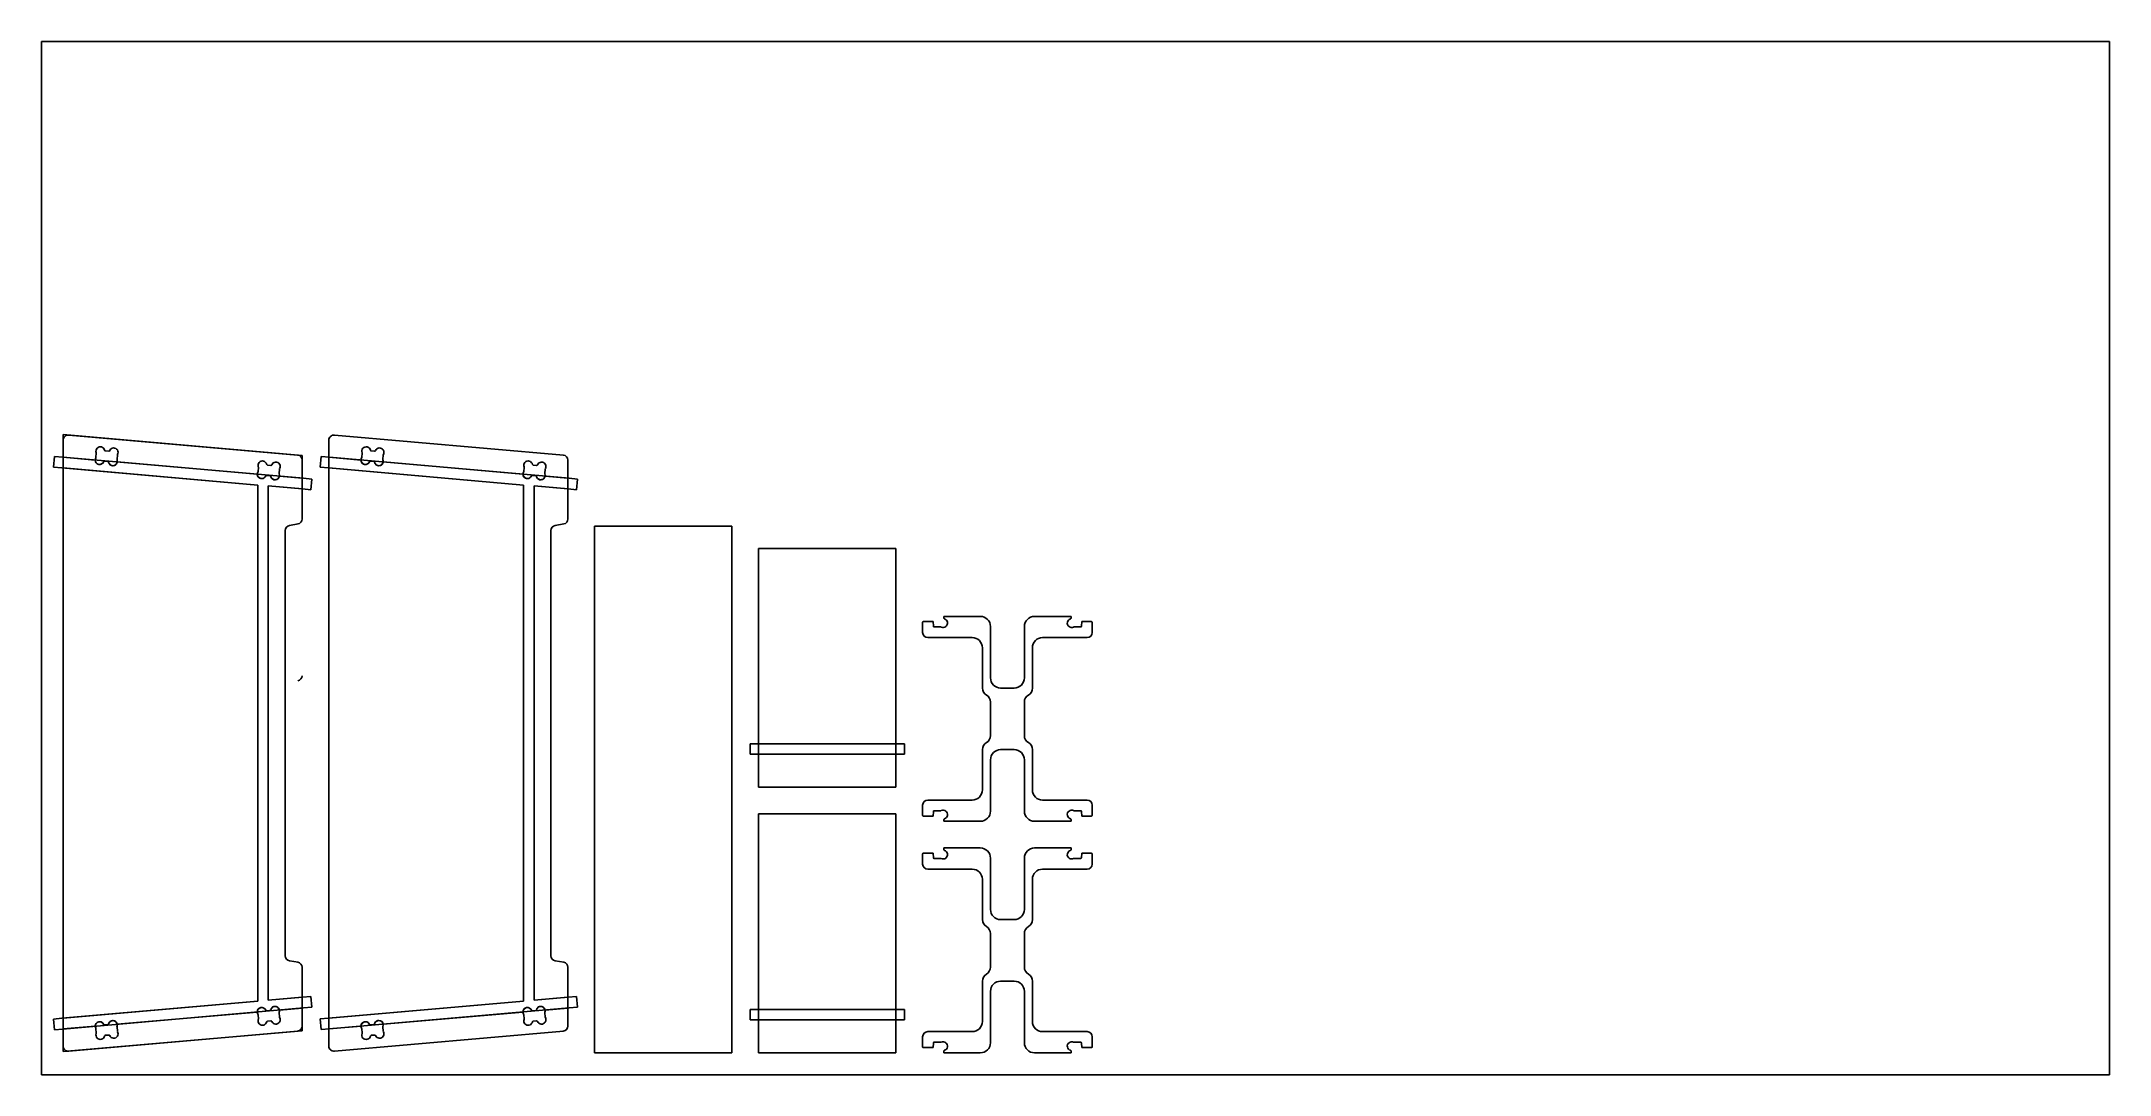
# Model space of a CAD drawing. Extents: x 0 to 2440, y 4 to 1224.
import ezdxf

# ---------------------------------------------------------------- set-up
doc = ezdxf.new("R2010")
doc.units = 0
doc.layers.get('0').update_dxf_attribs({"linetype": 'CONTINUOUS'})
for name, color, linetype in [('BOX_STOCK', 1, 'CONTINUOUS'), ('POCKETS', 171, 'CONTINUOUS'), ('PROFILES_INSIDE', 4, 'CONTINUOUS'), ('PROFILES_OUTSIDE', 6, 'CONTINUOUS')]:
    doc.layers.add(name, color=color, linetype=linetype)

msp = doc.modelspace()

# ---------------------------------------------------------------- linework, layer by layer
at = {"color": 7, "linetype": 'CONTINUOUS'}
for p, q in [((32.5, 759.5), (302.5, 735.9)), ((616, 735.9), (346, 759.5)), ((25.9, 733.3), (25.9, 753.5)), ((25.9, 733.3), (63.7, 730)), ((25.9, 733.3), (25.9, 720.6)), ((64.5, 732.9), (65, 738.3)), ((75.8, 740.8), (79.8, 740.5)), ((89.9, 736.1), (89.5, 730.7)), ((339.4, 753.5), (339.4, 733.3)), ((377.4, 730), (339.4, 733.3)), ((339.4, 720.6), (339.4, 733.3)), ((378.2, 732.9), (378.6, 738.3)), ((389.4, 740.8), (393.4, 740.4)), ((403.5, 736.1), (403.1, 730.7)), ((25.9, 71), (25.9, 720.6)), ((255.6, 700.5), (25.9, 720.6)), ((74.7, 728.5), (78.7, 728.2)), ((89.8, 727.7), (254.9, 713.3)), ((255.8, 716.1), (256.2, 721.5)), ((265.9, 711.8), (269.9, 711.4)), ((267, 724.1), (271, 723.7)), ((281.1, 719.4), (280.7, 714)), ((281, 711), (307.9, 708.6)), ((307.9, 729.9), (307.9, 708.6)), ((307.9, 695.9), (307.9, 708.6)), ((339.4, 720.6), (339.4, 71)), ((339.4, 720.6), (569.1, 700.5)), ((388.3, 728.5), (392.3, 728.1)), ((568.4, 713.3), (403.4, 727.7)), ((569.2, 716.1), (569.7, 721.5)), ((579.4, 711.8), (583.4, 711.4)), ((580.5, 724.1), (584.5, 723.7)), ((594.6, 719.4), (594.1, 714)), ((621.4, 708.6), (594.4, 711)), ((621.4, 708.6), (621.4, 729.9)), ((621.4, 708.6), (621.4, 695.9)), ((255.6, 91.1), (255.6, 700.5)), ((267.9, 699.4), (267.9, 92.2)), ((307.9, 695.9), (267.9, 699.4)), ((307.9, 695.9), (307.9, 660.4)), ((569.1, 700.5), (569.1, 91.1)), ((581.4, 92.2), (581.4, 699.4)), ((581.4, 699.4), (621.4, 695.9)), ((621.4, 660.4), (621.4, 695.9)), ((287.9, 144.7), (287.9, 646.8)), ((292.9, 652.7), (303, 654.5)), ((601.4, 646.8), (601.4, 144.7)), ((616.5, 654.5), (606.4, 652.7)), ((814.9, 652.1), (652.9, 652.1)), ((652.9, 652.1), (652.9, 30.1)), ((814.9, 30.1), (814.9, 652.1)), ((1008.4, 625.6), (846.4, 625.6)), ((846.4, 625.6), (846.4, 394.9)), ((1008.4, 394.9), (1008.4, 625.6)), ((1039.9, 538.2), (1039.9, 526.4)), ((1040.9, 539.2), (1052.1, 539.2)), ((1052.1, 539.2), (1052.5, 533.9)), ((1064.9, 545.4), (1064.9, 543.4)), ((1107.9, 545.4), (1064.9, 545.4)), ((1214.9, 545.4), (1171.9, 545.4)), ((1214.9, 543.4), (1214.9, 545.4)), ((1227.3, 533.9), (1227.6, 539.2)), ((1227.6, 539.2), (1238.9, 539.2)), ((1239.9, 526.4), (1239.9, 538.2)), ((1045.9, 520.4), (1098.3, 520.4)), ((1053.5, 532.9), (1061.4, 532.9)), ((1119.9, 472.8), (1119.9, 533.4)), ((1159.9, 533.4), (1159.9, 472.8)), ((1181.4, 520.4), (1233.9, 520.4)), ((1218.3, 532.9), (1226.3, 532.9)), ((1110.3, 508.4), (1110.3, 460.8)), ((1169.4, 460.8), (1169.4, 508.4)), ((1119.9, 444.3), (1119.9, 404.6)), ((1147.9, 460.8), (1131.9, 460.8)), ((1159.9, 404.6), (1159.9, 444.3)), ((1008.4, 394.9), (846.4, 394.9)), ((846.4, 382.7), (846.4, 394.9)), ((1008.4, 394.9), (1008.4, 382.7)), ((846.4, 382.7), (846.4, 343.6)), ((846.4, 382.7), (1008.4, 382.7)), ((1008.4, 343.6), (1008.4, 382.7)), ((1110.3, 388.1), (1110.3, 340.5)), ((1119.9, 315.5), (1119.9, 376.1)), ((1131.9, 388.1), (1147.9, 388.1)), ((1159.9, 376.1), (1159.9, 315.5)), ((1169.4, 340.5), (1169.4, 388.1)), ((846.4, 343.6), (1008.4, 343.6)), ((1039.9, 322.5), (1039.9, 310.7)), ((1098.3, 328.5), (1045.9, 328.5)), ((1233.9, 328.5), (1181.4, 328.5)), ((1239.9, 310.7), (1239.9, 322.5)), ((1008.4, 312.1), (846.4, 312.1)), ((846.4, 312.1), (846.4, 81.4)), ((1008.4, 81.4), (1008.4, 312.1)), ((1052.1, 309.7), (1040.9, 309.7)), ((1052.5, 315.1), (1052.1, 309.7)), ((1061.4, 316), (1053.5, 316)), ((1064.9, 305.5), (1064.9, 303.5)), ((1064.9, 303.5), (1107.9, 303.5)), ((1171.9, 303.5), (1214.9, 303.5)), ((1214.9, 303.5), (1214.9, 305.5)), ((1226.3, 316), (1218.3, 316)), ((1227.6, 309.7), (1227.3, 315.1)), ((1238.9, 309.7), (1227.6, 309.7)), ((1064.9, 272), (1064.9, 270)), ((1107.9, 272), (1064.9, 272)), ((1214.9, 272), (1171.9, 272)), ((1214.9, 270), (1214.9, 272)), ((1039.9, 264.8), (1039.9, 253)), ((1040.9, 265.8), (1052.1, 265.8)), ((1045.9, 247), (1098.3, 247)), ((1052.1, 265.8), (1052.5, 260.5)), ((1053.5, 259.5), (1061.4, 259.5)), ((1119.9, 199.4), (1119.9, 260)), ((1159.9, 260), (1159.9, 199.4)), ((1181.4, 247), (1233.9, 247)), ((1218.3, 259.5), (1226.3, 259.5)), ((1227.3, 260.5), (1227.6, 265.8)), ((1227.6, 265.8), (1238.9, 265.8)), ((1239.9, 253), (1239.9, 264.8)), ((1110.3, 235), (1110.3, 187.4)), ((1169.4, 187.4), (1169.4, 235)), ((1119.9, 170.9), (1119.9, 131.2)), ((1147.9, 187.4), (1131.9, 187.4)), ((1159.9, 131.2), (1159.9, 170.9)), ((303, 137.1), (292.9, 138.8)), ((307.9, 131.1), (307.9, 95.7)), ((606.4, 138.8), (616.5, 137.1)), ((621.4, 95.7), (621.4, 131.1)), ((1110.3, 114.7), (1110.3, 67.1)), ((1119.9, 42.1), (1119.9, 102.7)), ((1131.9, 114.7), (1147.9, 114.7)), ((1159.9, 102.7), (1159.9, 42.1)), ((1169.4, 67.1), (1169.4, 114.7)), ((25.9, 71), (255.6, 91.1)), ((254.9, 78.3), (89.8, 63.9)), ((256.2, 70), (255.8, 75.4)), ((269.9, 80.1), (265.9, 79.8)), ((267.9, 92.2), (307.9, 95.7)), ((280.7, 77.6), (281.1, 72.2)), ((307.9, 82.9), (281, 80.6)), ((307.9, 82.9), (307.9, 95.7)), ((307.9, 82.9), (307.9, 61.7)), ((569.1, 91.1), (339.4, 71)), ((403.4, 63.9), (568.4, 78.3)), ((569.7, 70), (569.2, 75.4)), ((583.4, 80.1), (579.4, 79.8)), ((621.4, 95.7), (581.4, 92.2)), ((594.1, 77.6), (594.6, 72.2)), ((594.4, 80.6), (621.4, 82.9)), ((621.4, 95.7), (621.4, 82.9)), ((621.4, 61.7), (621.4, 82.9)), ((846.4, 81.4), (1008.4, 81.4)), ((846.4, 69.2), (846.4, 81.4)), ((1008.4, 81.4), (1008.4, 69.2)), ((25.9, 71), (25.9, 58.3)), ((63.7, 61.6), (25.9, 58.3)), ((25.9, 38.1), (25.9, 58.3)), ((302.5, 55.7), (32.5, 32.1)), ((65, 53.3), (64.5, 58.7)), ((78.7, 63.4), (74.7, 63)), ((79.8, 51.1), (75.8, 50.8)), ((89.5, 60.9), (89.9, 55.5)), ((271, 67.8), (267, 67.5)), ((339.4, 58.3), (339.4, 71)), ((339.4, 58.3), (377.4, 61.6)), ((339.4, 58.3), (339.4, 38.1)), ((346, 32.1), (616, 55.7)), ((378.6, 53.3), (378.2, 58.7)), ((392.3, 63.4), (388.3, 63.1)), ((393.4, 51.1), (389.4, 50.8)), ((403.1, 60.9), (403.5, 55.5)), ((584.5, 67.8), (580.5, 67.5)), ((846.4, 69.2), (846.4, 30.1)), ((1008.4, 69.2), (846.4, 69.2)), ((1008.4, 30.1), (1008.4, 69.2)), ((1039.9, 49.1), (1039.9, 37.3)), ((1098.3, 55.1), (1045.9, 55.1)), ((1233.9, 55.1), (1181.4, 55.1)), ((1239.9, 37.3), (1239.9, 49.1)), ((652.9, 30.1), (814.9, 30.1)), ((846.4, 30.1), (1008.4, 30.1)), ((1052.1, 36.3), (1040.9, 36.3)), ((1052.5, 41.6), (1052.1, 36.3)), ((1061.4, 42.6), (1053.5, 42.6)), ((1064.9, 32.1), (1064.9, 30.1)), ((1064.9, 30.1), (1107.9, 30.1)), ((1171.9, 30.1), (1214.9, 30.1)), ((1214.9, 30.1), (1214.9, 32.1)), ((1226.3, 42.6), (1218.3, 42.6)), ((1227.6, 36.3), (1227.3, 41.6)), ((1238.9, 36.3), (1227.6, 36.3))]:
    msp.add_line(p, q, dxfattribs=at)
for centre, radius, start, end in [((31.9, 753.5), 6, 85, 180), ((345.4, 753.5), 6, 85, 180), ((68.9, 729.9), 5.17, 150.1121, 178.9447), ((63.6, 733), 1, 330.1121, 355), ((69.8, 740.5), 5.17, 12.6005, 199.8878), ((64, 738.4), 1, 355, 19.8878), ((75.8, 741.8), 1, 192.6005, 265.0001), ((79.9, 741.5), 1, 265.0001, 337.3995), ((85.6, 739.1), 5.17, 330.1122, 157.3995), ((90.9, 736), 1, 150.1122, 175), ((301.9, 729.9), 6, 0, 85), ((382.5, 729.9), 5.17, 150.1121, 178.9447), ((377.2, 733), 1, 330.1121, 355), ((383.4, 740.4), 5.17, 12.6005, 199.8878), ((377.6, 738.3), 1, 355, 19.8878), ((389.5, 741.8), 1, 192.6005, 265.0001), ((393.5, 741.4), 1, 265.0001, 337.3995), ((399.2, 739.1), 5.17, 330.1122, 157.3995), ((404.5, 736), 1, 150.1122, 175), ((615.4, 729.9), 6, 0, 85), ((68.9, 729.9), 5.17, 178.9447, 337.3995), ((74.6, 727.5), 1, 85.0001, 157.3995), ((78.6, 727.2), 1, 12.6005, 85.0001), ((84.6, 728.5), 5.17, 192.6005, 351.0552), ((90.4, 730.6), 1, 175, 199.8879), ((84.6, 728.5), 5.17, 351.0552, 19.8879), ((260.1, 713.2), 5.17, 150.1121, 178.9447), ((260.1, 713.2), 5.17, 178.9447, 337.3995), ((254.8, 716.2), 1, 330.1121, 355), ((261, 723.7), 5.17, 12.6005, 199.8878), ((255.2, 721.6), 1, 355, 19.8878), ((265.8, 710.8), 1, 85.0001, 157.3995), ((267.1, 725.1), 1, 192.6005, 265.0001), ((269.8, 710.4), 1, 12.6005, 85.0001), ((275.9, 711.8), 5.17, 192.6005, 351.0552), ((271.1, 724.7), 1, 265.0001, 337.3995), ((276.8, 722.4), 5.17, 330.1122, 157.3995), ((281.7, 713.9), 1, 175, 199.8879), ((275.9, 711.8), 5.17, 351.0552, 19.8879), ((282.1, 719.3), 1, 150.1122, 175), ((382.5, 729.9), 5.17, 178.9447, 337.3995), ((388.2, 727.5), 1, 85.0001, 157.3995), ((392.2, 727.2), 1, 12.6005, 85.0001), ((398.3, 728.5), 5.17, 192.6005, 351.0552), ((404.1, 730.6), 1, 175, 199.8879), ((398.3, 728.5), 5.17, 351.0552, 19.8879), ((573.6, 713.2), 5.17, 150.1121, 178.9447), ((573.6, 713.2), 5.17, 178.9447, 337.3995), ((568.2, 716.2), 1, 330.1121, 355), ((574.5, 723.7), 5.17, 12.6005, 199.8878), ((568.7, 721.6), 1, 355, 19.8878), ((579.3, 710.8), 1, 85.0001, 157.3995), ((580.5, 725.1), 1, 192.6005, 265.0001), ((583.3, 710.4), 1, 12.6005, 85.0001), ((589.3, 711.8), 5.17, 192.6005, 351.0552), ((584.6, 724.7), 1, 265.0001, 337.3995), ((590.3, 722.4), 5.17, 330.1122, 157.3995), ((595.1, 713.9), 1, 175, 199.8879), ((589.3, 711.8), 5.17, 351.0552, 19.8879), ((595.6, 719.3), 1, 150.1122, 175), ((301.9, 660.4), 6, 280, 0), ((615.4, 660.4), 6, 280, 0), ((293.9, 646.8), 6, 100, 180), ((607.4, 646.8), 6, 100, 180), ((1040.9, 538.2), 1, 90, 180), ((1064, 537.5), 5.17, 245.1121, 72.3995), ((1065.9, 543.4), 1, 180, 252.3995), ((1107.9, 533.4), 12, 0, 90), ((1171.9, 533.4), 12, 90, 180), ((1215.7, 537.5), 5.17, 107.6005, 294.8879), ((1213.9, 543.4), 1, 287.6005, 0), ((1238.9, 538.2), 1, 0, 90), ((1045.9, 526.4), 6, 180, 270), ((1053.5, 533.9), 1, 183.6619, 270), ((1061.4, 531.9), 1, 65.1121, 90), ((1098.3, 508.4), 12, 0, 90), ((1181.4, 508.4), 12, 90, 180), ((1218.3, 531.9), 1, 90, 114.8879), ((1226.3, 533.9), 1, 270, 356.3381), ((1233.9, 526.4), 6, 270, 0), ((1131.9, 472.8), 12, 180, 270), ((1147.9, 472.8), 12, 270, 0), ((1119.9, 460.8), 9.53, 180, 240), ((1110.3, 444.3), 9.53, 0, 60), ((1169.4, 444.3), 9.53, 120, 180), ((1159.9, 460.8), 9.53, 300, 0), ((1119.9, 388.1), 9.53, 120, 180), ((1110.3, 404.6), 9.53, 300, 0), ((1169.4, 404.6), 9.53, 180, 240), ((1159.9, 388.1), 9.52, 0, 60), ((1131.9, 376.1), 12, 90, 180), ((1147.9, 376.1), 12, 0, 90), ((1045.9, 322.5), 6, 90, 180), ((1098.3, 340.5), 12, 270, 0), ((1181.4, 340.5), 12, 180, 270), ((1233.9, 322.5), 6, 0, 90), ((1040.9, 310.7), 1, 180, 270), ((1053.5, 315), 1, 90, 176.3381), ((1061.4, 317), 1, 270, 294.8879), ((1064, 311.4), 5.17, 287.6005, 114.8879), ((1065.9, 305.5), 1, 107.6005, 180), ((1107.9, 315.5), 12, 270, 0), ((1171.9, 315.5), 12, 180, 270), ((1215.7, 311.4), 5.17, 65.1121, 252.3995), ((1213.9, 305.5), 1, 0, 72.3995), ((1218.3, 317), 1, 245.1121, 270), ((1226.3, 315), 1, 3.6619, 90), ((1238.9, 310.7), 1, 270, 0), ((1064, 264.1), 5.17, 245.1121, 72.3995), ((1065.9, 270), 1, 180, 252.3995), ((1107.9, 260), 12, 0, 90), ((1171.9, 260), 12, 90, 180), ((1215.7, 264.1), 5.17, 107.6005, 294.8879), ((1213.9, 270), 1, 287.6005, 0), ((1040.9, 264.8), 1, 90, 180), ((1045.9, 253), 6, 180, 270), ((1053.5, 260.5), 1, 183.6619, 270), ((1061.4, 258.5), 1, 65.1121, 90), ((1098.3, 235), 12, 0, 90), ((1181.4, 235), 12, 90, 180), ((1218.3, 258.5), 1, 90, 114.8879), ((1226.3, 260.5), 1, 270, 356.3381), ((1233.9, 253), 6, 270, 0), ((1238.9, 264.8), 1, 0, 90), ((1131.9, 199.4), 12, 180, 270), ((1147.9, 199.4), 12, 270, 0), ((1119.9, 187.4), 9.52, 180, 240), ((1110.3, 170.9), 9.53, 0, 60), ((1169.4, 170.9), 9.53, 120, 180), ((1159.9, 187.4), 9.53, 300, 0), ((293.9, 144.7), 6, 180, 260), ((301.9, 131.1), 6, 0, 80), ((607.4, 144.7), 6, 180, 260), ((615.4, 131.1), 6, 0, 80), ((1119.9, 114.7), 9.52, 120, 180), ((1110.3, 131.2), 9.52, 300, 0), ((1169.4, 131.2), 9.53, 180, 240), ((1159.9, 114.7), 9.53, 0, 60), ((1131.9, 102.7), 12, 90, 180), ((1147.9, 102.7), 12, 0, 90), ((260.1, 78.4), 5.17, 22.6005, 181.0552), ((260.1, 78.4), 5.17, 181.0552, 209.8878), ((254.8, 75.3), 1, 5, 29.8878), ((265.8, 80.8), 1, 202.6005, 275.0001), ((269.8, 81.1), 1, 275.0001, 347.3995), ((275.9, 79.8), 5.17, 8.9447, 167.3995), ((275.9, 79.8), 5.17, 340.1122, 8.9447), ((281.7, 77.7), 1, 160.1122, 185), ((573.6, 78.4), 5.17, 22.6005, 181.0552), ((573.6, 78.4), 5.17, 181.0552, 209.8878), ((568.2, 75.3), 1, 5, 29.8878), ((579.3, 80.8), 1, 202.6005, 275.0001), ((583.3, 81.1), 1, 275.0001, 347.3995), ((589.3, 79.8), 5.17, 8.9447, 167.3995), ((595.1, 77.7), 1, 160.1122, 185), ((589.3, 79.8), 5.17, 340.1122, 8.9447), ((68.9, 61.7), 5.17, 22.6005, 181.0552), ((68.9, 61.7), 5.17, 181.0552, 209.8878), ((63.6, 58.6), 1, 5, 29.8878), ((69.8, 51.1), 5.17, 160.1121, 347.3995), ((64, 53.2), 1, 340.1121, 5), ((74.6, 64), 1, 202.6005, 275.0001), ((75.8, 49.8), 1, 95.0001, 167.3995), ((78.6, 64.4), 1, 275.0001, 347.3995), ((84.6, 63), 5.17, 8.9447, 167.3995), ((79.9, 50.1), 1, 22.6005, 95.0001), ((85.6, 52.5), 5.17, 202.6005, 29.8879), ((90.4, 60.9), 1, 160.1122, 185), ((84.6, 63), 5.17, 340.1122, 8.9447), ((90.9, 55.6), 1, 185, 209.8879), ((261, 67.8), 5.17, 160.1121, 347.3995), ((255.2, 69.9), 1, 340.1121, 5), ((267.1, 66.5), 1, 95.0001, 167.3995), ((271.1, 66.8), 1, 22.6005, 95.0001), ((276.8, 69.2), 5.17, 202.6005, 29.8879), ((282.1, 72.3), 1, 185, 209.8879), ((301.9, 61.7), 6, 275, 0), ((382.5, 61.7), 5.17, 22.6005, 181.0552), ((382.5, 61.7), 5.17, 181.0552, 209.8878), ((377.2, 58.6), 1, 5, 29.8878), ((383.4, 51.1), 5.17, 160.1121, 347.3995), ((377.6, 53.2), 1, 340.1121, 5), ((388.2, 64.1), 1, 202.6005, 275.0001), ((389.5, 49.8), 1, 95.0001, 167.3995), ((392.2, 64.4), 1, 275.0001, 347.3995), ((398.3, 63.1), 5.17, 8.9447, 167.3995), ((393.5, 50.1), 1, 22.6005, 95.0001), ((399.2, 52.5), 5.17, 202.6005, 29.8879), ((398.3, 63.1), 5.17, 340.1122, 8.9447), ((404.1, 61), 1, 160.1122, 185), ((404.5, 55.6), 1, 185, 209.8879), ((574.5, 67.8), 5.17, 160.1121, 347.3995), ((568.7, 69.9), 1, 340.1121, 5), ((580.5, 66.5), 1, 95.0001, 167.3995), ((584.6, 66.8), 1, 22.6005, 95.0001), ((590.3, 69.2), 5.17, 202.6005, 29.8879), ((595.6, 72.3), 1, 185, 209.8879), ((615.4, 61.7), 6, 275, 0), ((1045.9, 49.1), 6, 90, 180), ((1098.3, 67.1), 12, 270, 0), ((1181.4, 67.1), 12, 180, 270), ((1233.9, 49.1), 6, 0, 90), ((31.9, 38.1), 6, 180, 275), ((345.4, 38.1), 6, 180, 275), ((1040.9, 37.3), 1, 180, 270), ((1053.5, 41.6), 1, 90, 176.3381), ((1061.4, 43.6), 1, 270, 294.8879), ((1064, 38), 5.17, 287.6005, 114.8879), ((1065.9, 32.1), 1, 107.6005, 180), ((1107.9, 42.1), 12, 270, 0), ((1171.9, 42.1), 12, 180, 270), ((1215.7, 38), 5.17, 65.1121, 252.3995), ((1213.9, 32.1), 1, 0, 72.3995), ((1218.3, 43.6), 1, 245.1121, 270), ((1226.3, 41.6), 1, 3.6619, 90), ((1238.9, 37.3), 1, 270, 0)]:
    msp.add_arc(centre, radius, start, end, dxfattribs=at)
at = {"layer": 'BOX_STOCK'}
for p, q in [((2440.2, 1224.3), (0.2, 1224.3)), ((0.2, 1224.3), (0.2, 4.3)), ((2440.2, 4.3), (2440.2, 1224.3)), ((0.2, 4.3), (2440.2, 4.3))]:
    msp.add_line(p, q, dxfattribs=at)
at = {"layer": 'POCKETS'}
for p, q in [((15.7, 734.2), (14.6, 721.6)), ((25.6, 733.3), (15.7, 734.2)), ((309.4, 708.5), (25.6, 733.3)), ((330.2, 734.1), (329.1, 721.5)), ((340.2, 733.2), (330.2, 734.1)), ((622.8, 708.5), (340.2, 733.2)), ((14.6, 721.6), (24.5, 720.7)), ((24.5, 720.7), (255.6, 700.5)), ((319.3, 707.6), (309.4, 708.5)), ((318.2, 695), (319.3, 707.6)), ((329.1, 721.5), (339.1, 720.6)), ((339.1, 720.6), (569.1, 700.5)), ((632.8, 707.6), (622.8, 708.5)), ((631.7, 695), (632.8, 707.6)), ((255.6, 700.5), (255.6, 91.1)), ((267.9, 699.4), (308.3, 695.9)), ((267.9, 92.2), (267.9, 699.4)), ((308.3, 695.9), (318.2, 695)), ((569.1, 700.5), (569.1, 91.1)), ((581.4, 699.4), (621.7, 695.9)), ((581.4, 92.2), (581.4, 699.4)), ((621.7, 695.9), (631.7, 695)), ((1018.4, 394.9), (836.4, 394.9)), ((836.4, 394.9), (836.4, 382.7)), ((1018.4, 382.7), (1018.4, 394.9)), ((836.4, 382.7), (1018.4, 382.7)), ((255.6, 91.1), (24.5, 70.9)), ((25.6, 58.2), (309.4, 83.1)), ((308.3, 95.7), (267.9, 92.2)), ((318.2, 96.6), (308.3, 95.7)), ((309.4, 83.1), (319.3, 83.9)), ((319.3, 83.9), (318.2, 96.6)), ((569.1, 91.1), (339.1, 71)), ((340.2, 58.3), (622.8, 83.1)), ((621.7, 95.7), (581.4, 92.2)), ((631.7, 96.6), (621.7, 95.7)), ((622.8, 83.1), (632.8, 83.9)), ((632.8, 83.9), (631.7, 96.6)), ((1018.4, 81.4), (836.4, 81.4)), ((836.4, 81.4), (836.4, 69.2)), ((1018.4, 69.2), (1018.4, 81.4)), ((24.5, 70.9), (14.6, 70)), ((14.6, 70), (15.7, 57.4)), ((15.7, 57.4), (25.6, 58.2)), ((339.1, 71), (329.1, 70.1)), ((329.1, 70.1), (330.2, 57.5)), ((330.2, 57.5), (340.2, 58.3)), ((836.4, 69.2), (1018.4, 69.2))]:
    msp.add_line(p, q, dxfattribs=at)
at = {"layer": 'PROFILES_INSIDE'}
for p, q in [((65, 738.3), (64.5, 732.9)), ((79.8, 740.5), (75.8, 740.8)), ((89.5, 730.7), (89.9, 736.1)), ((378.6, 738.3), (378.2, 732.9)), ((393.4, 740.4), (389.4, 740.8)), ((403.1, 730.7), (403.5, 736.1)), ((74.7, 728.5), (78.7, 728.2)), ((256.2, 721.5), (255.8, 716.1)), ((265.9, 711.8), (269.9, 711.4)), ((271, 723.7), (267, 724.1)), ((280.7, 714), (281.1, 719.4)), ((388.3, 728.5), (392.3, 728.1)), ((569.7, 721.5), (569.2, 716.1)), ((579.4, 711.8), (583.4, 711.4)), ((584.5, 723.7), (580.5, 724.1)), ((594.1, 714), (594.6, 719.4)), ((255.8, 75.4), (256.2, 70)), ((269.9, 80.1), (265.9, 79.8)), ((281.1, 72.2), (280.7, 77.6)), ((569.2, 75.4), (569.7, 70)), ((583.4, 80.1), (579.4, 79.8)), ((594.6, 72.2), (594.1, 77.6)), ((64.5, 58.7), (65, 53.3)), ((78.7, 63.4), (74.7, 63)), ((75.8, 50.8), (79.8, 51.1)), ((89.9, 55.5), (89.5, 60.9)), ((267, 67.5), (271, 67.8)), ((378.2, 58.7), (378.6, 53.3)), ((392.3, 63.4), (388.3, 63.1)), ((389.4, 50.8), (393.4, 51.1)), ((403.5, 55.5), (403.1, 60.9)), ((580.5, 67.5), (584.5, 67.8))]:
    msp.add_line(p, q, dxfattribs=at)
for centre, radius, start, end in [((68.9, 729.9), 5.17, 150.1121, 337.3995), ((63.6, 733), 1, 330.1121, 355), ((69.8, 740.5), 5.17, 12.6005, 199.8878), ((64, 738.4), 1, 355, 19.8878), ((75.8, 741.8), 1, 192.6005, 265.0001), ((79.9, 741.5), 1, 265.0001, 337.3995), ((85.6, 739.1), 5.17, 330.1122, 157.3995), ((90.9, 736), 1, 150.1122, 175), ((382.5, 729.9), 5.17, 150.1121, 337.3995), ((377.2, 733), 1, 330.1121, 355), ((383.4, 740.4), 5.17, 12.6005, 199.8878), ((377.6, 738.3), 1, 355, 19.8878), ((389.5, 741.8), 1, 192.6005, 265.0001), ((393.5, 741.4), 1, 265.0001, 337.3995), ((399.2, 739.1), 5.17, 330.1122, 157.3995), ((404.5, 736), 1, 150.1122, 175), ((74.6, 727.5), 1, 85.0001, 157.3995), ((78.6, 727.2), 1, 12.6005, 85.0001), ((84.6, 728.5), 5.17, 192.6005, 19.8879), ((90.4, 730.6), 1, 175, 199.8879), ((260.1, 713.2), 5.17, 150.1121, 337.3995), ((254.8, 716.2), 1, 330.1121, 355), ((261, 723.7), 5.17, 12.6005, 199.8878), ((255.2, 721.6), 1, 355, 19.8878), ((265.8, 710.8), 1, 85.0001, 157.3995), ((267.1, 725.1), 1, 192.6005, 265.0001), ((269.8, 710.4), 1, 12.6005, 85.0001), ((275.9, 711.8), 5.17, 192.6005, 19.8879), ((271.1, 724.7), 1, 265.0001, 337.3995), ((276.8, 722.4), 5.17, 330.1122, 157.3995), ((281.7, 713.9), 1, 175, 199.8879), ((282.1, 719.3), 1, 150.1122, 175), ((388.2, 727.5), 1, 85.0001, 157.3995), ((392.2, 727.2), 1, 12.6005, 85.0001), ((398.3, 728.5), 5.17, 192.6005, 19.8879), ((404.1, 730.6), 1, 175, 199.8879), ((573.6, 713.2), 5.17, 150.1121, 337.3995), ((568.2, 716.2), 1, 330.1121, 355), ((574.5, 723.7), 5.17, 12.6005, 199.8878), ((568.7, 721.6), 1, 355, 19.8878), ((579.3, 710.8), 1, 85.0001, 157.3995), ((580.5, 725.1), 1, 192.6005, 265.0001), ((583.3, 710.4), 1, 12.6005, 85.0001), ((589.3, 711.8), 5.17, 192.6005, 19.8879), ((584.6, 724.7), 1, 265.0001, 337.3995), ((590.3, 722.4), 5.17, 330.1122, 157.3995), ((595.1, 713.9), 1, 175, 199.8879), ((595.6, 719.3), 1, 150.1122, 175), ((301.9, 475.4), 6, 280, 0), ((260.1, 78.4), 5.17, 22.6005, 209.8878), ((254.8, 75.3), 1, 5, 29.8878), ((265.8, 80.8), 1, 202.6005, 275.0001), ((269.8, 81.1), 1, 275.0001, 347.3995), ((275.9, 79.8), 5.17, 340.1122, 167.3995), ((281.7, 77.7), 1, 160.1122, 185), ((573.6, 78.4), 5.17, 22.6005, 209.8878), ((568.2, 75.3), 1, 5, 29.8878), ((579.3, 80.8), 1, 202.6005, 275.0001), ((583.3, 81.1), 1, 275.0001, 347.3995), ((589.3, 79.8), 5.17, 340.1122, 167.3995), ((595.1, 77.7), 1, 160.1122, 185), ((68.9, 61.7), 5.17, 22.6005, 209.8878), ((63.6, 58.6), 1, 5, 29.8878), ((69.8, 51.1), 5.17, 160.1121, 347.3995), ((64, 53.2), 1, 340.1121, 5), ((74.6, 64), 1, 202.6005, 275.0001), ((75.8, 49.8), 1, 95.0001, 167.3995), ((78.6, 64.4), 1, 275.0001, 347.3995), ((84.6, 63), 5.17, 340.1122, 167.3995), ((79.9, 50.1), 1, 22.6005, 95.0001), ((85.6, 52.5), 5.17, 202.6005, 29.8879), ((90.4, 60.9), 1, 160.1122, 185), ((90.9, 55.6), 1, 185, 209.8879), ((261, 67.8), 5.17, 160.1121, 347.3995), ((255.2, 69.9), 1, 340.1121, 5), ((267.1, 66.5), 1, 95.0001, 167.3995), ((271.1, 66.8), 1, 22.6005, 95.0001), ((276.8, 69.2), 5.17, 202.6005, 29.8879), ((282.1, 72.3), 1, 185, 209.8879), ((382.5, 61.7), 5.17, 22.6005, 209.8878), ((377.2, 58.6), 1, 5, 29.8878), ((383.4, 51.1), 5.17, 160.1121, 347.3995), ((377.6, 53.2), 1, 340.1121, 5), ((388.2, 64.1), 1, 202.6005, 275.0001), ((389.5, 49.8), 1, 95.0001, 167.3995), ((392.2, 64.4), 1, 275.0001, 347.3995), ((398.3, 63.1), 5.17, 340.1122, 167.3995), ((393.5, 50.1), 1, 22.6005, 95.0001), ((399.2, 52.5), 5.17, 202.6005, 29.8879), ((404.1, 61), 1, 160.1122, 185), ((404.5, 55.6), 1, 185, 209.8879), ((574.5, 67.8), 5.17, 160.1121, 347.3995), ((568.7, 69.9), 1, 340.1121, 5), ((580.5, 66.5), 1, 95.0001, 167.3995), ((584.6, 66.8), 1, 22.6005, 95.0001), ((590.3, 69.2), 5.17, 202.6005, 29.8879), ((595.6, 72.3), 1, 185, 209.8879)]:
    msp.add_arc(centre, radius, start, end, dxfattribs=at)
at = {"layer": 'PROFILES_OUTSIDE'}
for p, q in [((307.9, 735.4), (25.9, 760.1)), ((25.9, 760.1), (25.9, 31.5)), ((616, 735.9), (346, 759.5)), ((307.9, 660.4), (307.9, 735.4)), ((339.4, 753.5), (339.4, 38.1)), ((621.4, 660.4), (621.4, 729.9)), ((287.9, 144.7), (287.9, 646.8)), ((292.9, 652.7), (303, 654.5)), ((601.4, 144.7), (601.4, 646.8)), ((606.4, 652.7), (616.5, 654.5)), ((814.9, 652.1), (652.9, 652.1)), ((652.9, 652.1), (652.9, 30.1)), ((814.9, 30.1), (814.9, 652.1)), ((846.4, 625.6), (846.4, 343.6)), ((1008.4, 625.6), (846.4, 625.6)), ((1008.4, 343.6), (1008.4, 625.6)), ((1039.9, 538.2), (1039.9, 526.4)), ((1052.1, 539.2), (1040.9, 539.2)), ((1052.5, 533.9), (1052.1, 539.2)), ((1064.9, 545.4), (1064.9, 543.4)), ((1107.9, 545.4), (1064.9, 545.4)), ((1214.9, 545.4), (1171.9, 545.4)), ((1214.9, 543.4), (1214.9, 545.4)), ((1227.6, 539.2), (1227.3, 533.9)), ((1238.9, 539.2), (1227.6, 539.2)), ((1239.9, 526.4), (1239.9, 538.2)), ((1045.9, 520.4), (1098.3, 520.4)), ((1061.4, 532.9), (1053.5, 532.9)), ((1119.9, 472.8), (1119.9, 533.4)), ((1159.9, 533.4), (1159.9, 472.8)), ((1181.4, 520.4), (1233.9, 520.4)), ((1226.3, 532.9), (1218.3, 532.9)), ((1110.3, 508.4), (1110.3, 460.8)), ((1169.4, 460.8), (1169.4, 508.4)), ((1119.9, 444.3), (1119.9, 404.6)), ((1147.9, 460.8), (1131.9, 460.8)), ((1159.9, 404.6), (1159.9, 444.3)), ((1110.3, 388.1), (1110.3, 340.5)), ((1119.9, 315.5), (1119.9, 376.1)), ((1131.9, 388.1), (1147.9, 388.1)), ((1159.9, 376.1), (1159.9, 315.5)), ((1169.4, 340.5), (1169.4, 388.1)), ((846.4, 343.6), (1008.4, 343.6)), ((1039.9, 322.5), (1039.9, 310.7)), ((1098.3, 328.5), (1045.9, 328.5)), ((1233.9, 328.5), (1181.4, 328.5)), ((1239.9, 310.7), (1239.9, 322.5)), ((1008.4, 312.1), (846.4, 312.1)), ((846.4, 312.1), (846.4, 30.1)), ((1008.4, 30.1), (1008.4, 312.1)), ((1040.9, 309.7), (1052.1, 309.7)), ((1052.1, 309.7), (1052.5, 315.1)), ((1053.5, 316), (1061.4, 316)), ((1064.9, 305.5), (1064.9, 303.5)), ((1064.9, 303.5), (1107.9, 303.5)), ((1171.9, 303.5), (1214.9, 303.5)), ((1214.9, 303.5), (1214.9, 305.5)), ((1218.3, 316), (1226.3, 316)), ((1227.3, 315.1), (1227.6, 309.7)), ((1227.6, 309.7), (1238.9, 309.7)), ((1064.9, 272), (1064.9, 270)), ((1107.9, 272), (1064.9, 272)), ((1214.9, 272), (1171.9, 272)), ((1214.9, 270), (1214.9, 272)), ((1039.9, 264.8), (1039.9, 253)), ((1052.1, 265.8), (1040.9, 265.8)), ((1045.9, 247), (1098.3, 247)), ((1052.5, 260.5), (1052.1, 265.8)), ((1061.4, 259.5), (1053.5, 259.5)), ((1119.9, 199.4), (1119.9, 260)), ((1159.9, 260), (1159.9, 199.4)), ((1181.4, 247), (1233.9, 247)), ((1226.3, 259.5), (1218.3, 259.5)), ((1227.6, 265.8), (1227.3, 260.5)), ((1238.9, 265.8), (1227.6, 265.8)), ((1239.9, 253), (1239.9, 264.8)), ((1110.3, 235), (1110.3, 187.4)), ((1169.4, 187.4), (1169.4, 235)), ((1119.9, 170.9), (1119.9, 131.2)), ((1147.9, 187.4), (1131.9, 187.4)), ((1159.9, 131.2), (1159.9, 170.9)), ((303, 137.1), (292.9, 138.8)), ((307.9, 56.2), (307.9, 131.1)), ((616.5, 137.1), (606.4, 138.8)), ((621.4, 61.7), (621.4, 131.1)), ((1110.3, 114.7), (1110.3, 67.1)), ((1119.9, 42.1), (1119.9, 102.7)), ((1131.9, 114.7), (1147.9, 114.7)), ((1159.9, 102.7), (1159.9, 42.1)), ((1169.4, 67.1), (1169.4, 114.7)), ((25.9, 31.5), (307.9, 56.2)), ((346, 32.1), (616, 55.7)), ((1039.9, 49.1), (1039.9, 37.3)), ((1098.3, 55.1), (1045.9, 55.1)), ((1233.9, 55.1), (1181.4, 55.1)), ((1239.9, 37.3), (1239.9, 49.1)), ((652.9, 30.1), (814.9, 30.1)), ((846.4, 30.1), (1008.4, 30.1)), ((1040.9, 36.3), (1052.1, 36.3)), ((1052.1, 36.3), (1052.5, 41.6)), ((1053.5, 42.6), (1061.4, 42.6)), ((1064.9, 32.1), (1064.9, 30.1)), ((1064.9, 30.1), (1107.9, 30.1)), ((1171.9, 30.1), (1214.9, 30.1)), ((1214.9, 30.1), (1214.9, 32.1)), ((1218.3, 42.6), (1226.3, 42.6)), ((1227.3, 41.6), (1227.6, 36.3)), ((1227.6, 36.3), (1238.9, 36.3))]:
    msp.add_line(p, q, dxfattribs=at)
for centre, radius, start, end in [((345.4, 753.5), 6, 85, 180), ((615.4, 729.9), 6, 0, 85), ((301.9, 660.4), 6, 280, 0), ((615.4, 660.4), 6, 280, 0), ((293.9, 646.8), 6, 100, 180), ((607.4, 646.8), 6, 100, 180), ((1040.9, 538.2), 1, 90, 180), ((1064, 537.5), 5.17, 245.1121, 72.3995), ((1065.9, 543.4), 1, 180, 252.3995), ((1107.9, 533.4), 12, 0, 90), ((1171.9, 533.4), 12, 90, 180), ((1215.7, 537.5), 5.17, 107.6005, 294.8879), ((1213.9, 543.4), 1, 287.6005, 0), ((1238.9, 538.2), 1, 0, 90), ((1045.9, 526.4), 6, 180, 270), ((1053.5, 533.9), 1, 183.6619, 270), ((1061.4, 531.9), 1, 65.1121, 90), ((1098.3, 508.4), 12, 0, 90), ((1181.4, 508.4), 12, 90, 180), ((1218.3, 531.9), 1, 90, 114.8879), ((1226.3, 533.9), 1, 270, 356.3381), ((1233.9, 526.4), 6, 270, 0), ((1131.9, 472.8), 12, 180, 270), ((1147.9, 472.8), 12, 270, 0), ((1119.9, 460.8), 9.53, 180, 240), ((1110.3, 444.3), 9.53, 0, 60), ((1169.4, 444.3), 9.53, 120, 180), ((1159.9, 460.8), 9.53, 300, 0), ((1119.9, 388.1), 9.53, 120, 180), ((1110.3, 404.6), 9.53, 300, 0), ((1169.4, 404.6), 9.53, 180, 240), ((1159.9, 388.1), 9.53, 0, 60), ((1131.9, 376.1), 12, 90, 180), ((1147.9, 376.1), 12, 0, 90), ((1045.9, 322.5), 6, 90, 180), ((1098.3, 340.5), 12, 270, 0), ((1181.4, 340.5), 12, 180, 270), ((1233.9, 322.5), 6, 0, 90), ((1040.9, 310.7), 1, 180, 270), ((1053.5, 315), 1, 90, 176.3381), ((1061.4, 317), 1, 270, 294.8879), ((1064, 311.4), 5.17, 287.6005, 114.8879), ((1065.9, 305.5), 1, 107.6005, 180), ((1107.9, 315.5), 12, 270, 0), ((1171.9, 315.5), 12, 180, 270), ((1215.7, 311.4), 5.17, 65.1121, 252.3995), ((1213.9, 305.5), 1, 0, 72.3995), ((1218.3, 317), 1, 245.1121, 270), ((1226.3, 315), 1, 3.6619, 90), ((1238.9, 310.7), 1, 270, 0), ((1064, 264.1), 5.17, 245.1121, 72.3995), ((1065.9, 270), 1, 180, 252.3995), ((1107.9, 260), 12, 0, 90), ((1171.9, 260), 12, 90, 180), ((1215.7, 264.1), 5.17, 107.6005, 294.8879), ((1213.9, 270), 1, 287.6005, 0), ((1040.9, 264.8), 1, 90, 180), ((1045.9, 253), 6, 180, 270), ((1053.5, 260.5), 1, 183.6619, 270), ((1061.4, 258.5), 1, 65.1121, 90), ((1098.3, 235), 12, 0, 90), ((1181.4, 235), 12, 90, 180), ((1218.3, 258.5), 1, 90, 114.8879), ((1226.3, 260.5), 1, 270, 356.3381), ((1233.9, 253), 6, 270, 0), ((1238.9, 264.8), 1, 0, 90), ((1131.9, 199.4), 12, 180, 270), ((1147.9, 199.4), 12, 270, 0), ((1119.9, 187.4), 9.53, 180, 240), ((1110.3, 170.9), 9.53, 0, 60), ((1169.4, 170.9), 9.52, 120, 180), ((1159.9, 187.4), 9.52, 300, 0), ((293.9, 144.7), 6, 180, 260), ((301.9, 131.1), 6, 0, 80), ((607.4, 144.7), 6, 180, 260), ((615.4, 131.1), 6, 0, 80), ((1119.9, 114.7), 9.53, 120, 180), ((1110.3, 131.2), 9.53, 300, 0), ((1169.4, 131.2), 9.53, 180, 240), ((1159.9, 114.7), 9.52, 0, 60), ((1131.9, 102.7), 12, 90, 180), ((1147.9, 102.7), 12, 0, 90), ((615.4, 61.7), 6, 275, 0), ((1045.9, 49.1), 6, 90, 180), ((1098.3, 67.1), 12, 270, 0), ((1181.4, 67.1), 12, 180, 270), ((1233.9, 49.1), 6, 0, 90), ((345.4, 38.1), 6, 180, 275), ((1040.9, 37.3), 1, 180, 270), ((1053.5, 41.6), 1, 90, 176.3381), ((1061.4, 43.6), 1, 270, 294.8879), ((1064, 38), 5.17, 287.6005, 114.8879), ((1065.9, 32.1), 1, 107.6005, 180), ((1107.9, 42.1), 12, 270, 0), ((1171.9, 42.1), 12, 180, 270), ((1215.7, 38), 5.17, 65.1121, 252.3995), ((1213.9, 32.1), 1, 0, 72.3995), ((1218.3, 43.6), 1, 245.1121, 270), ((1226.3, 41.6), 1, 3.6619, 90), ((1238.9, 37.3), 1, 270, 0)]:
    msp.add_arc(centre, radius, start, end, dxfattribs=at)

doc.saveas('drawing.dxf')
